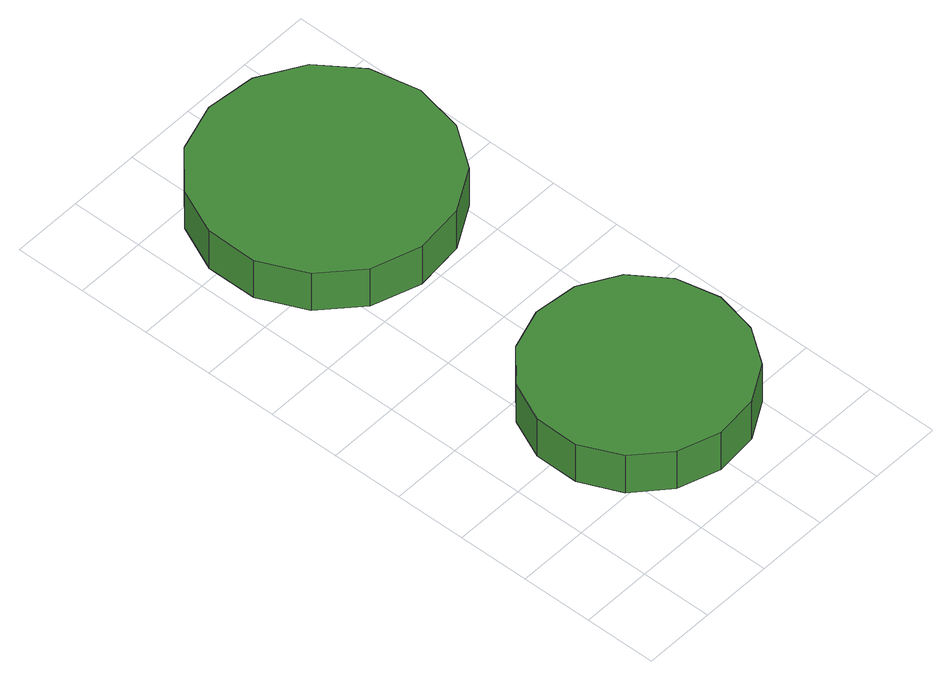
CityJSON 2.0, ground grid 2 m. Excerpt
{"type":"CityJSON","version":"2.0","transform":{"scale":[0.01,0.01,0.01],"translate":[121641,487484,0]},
"CityObjects":{
"tree1":{"type":"SolitaryVegetationObject","attributes":{"function":"something"},"geometry":[{"type":"MultiSurface","lod":"1","boundaries":[[[0,1,2,3,4,5,6,7,8,9,10,11,12,13,14]],[[15,16,17,18,19,20,21,22,23,24,25,26,27,28,29]],[[0,29,28,1]],[[1,28,27,2]],[[2,27,26,3]],[[3,26,25,4]],[[4,25,24,5]],[[5,24,23,6]],[[6,23,22,7]],[[7,22,21,8]],[[8,21,20,9]],[[9,20,19,10]],[[10,19,18,11]],[[11,18,17,12]],[[12,17,16,13]],[[13,16,15,14]],[[14,15,29,0]]]}]},
"tree2":{"type":"SolitaryVegetationObject","attributes":{"function":"something"},"geometry":[{"type":"MultiSurface","lod":"1","boundaries":[[[30,31,32,33,34,35,36,37,38,39,40,41,42,43,44]],[[45,46,47,48,49,50,51,52,53,54,55,56,57,58,59]],[[30,59,58,31]],[[31,58,57,32]],[[32,57,56,33]],[[33,56,55,34]],[[34,55,54,35]],[[35,54,53,36]],[[36,53,52,37]],[[37,52,51,38]],[[38,51,50,39]],[[39,50,49,40]],[[40,49,48,41]],[[41,48,47,42]],[[42,47,46,43]],[[43,46,45,44]],[[44,45,59,30]]]}]}
},
"vertices":[
[698,381,141],[672,501,141],[601,600,141],[495,661,141],[373,674,141],[257,636,141],[166,554,141],[116,443,141],[116,320,141],[166,209,141],[257,127,141],[373,89,141],[495,102,141],[601,163,141],[672,262,141],[672,262,12],[601,163,12],[495,102,12],[373,89,12],[257,127,12],[166,209,12],[116,320,12],[116,443,12],[166,554,12],[257,636,12],[373,674,12],[495,661,12],[601,600,12],[672,501,12],[698,381,12],
[709,1339,166],[680,1477,166],[597,1591,166],[474,1662,166],[334,1676,166],[199,1633,166],[95,1538,166],[37,1409,166],[37,1268,166],[95,1139,166],[199,1044,166],[334,1001,166],[474,1016,166],[597,1086,166],[680,1200,166],[680,1200,37],[597,1086,37],[474,1016,37],[334,1001,37],[199,1044,37],[95,1139,37],[37,1268,37],[37,1409,37],[95,1538,37],[199,1633,37],[334,1676,37],[474,1662,37],[597,1591,37],[680,1477,37],[709,1339,37]
]}
